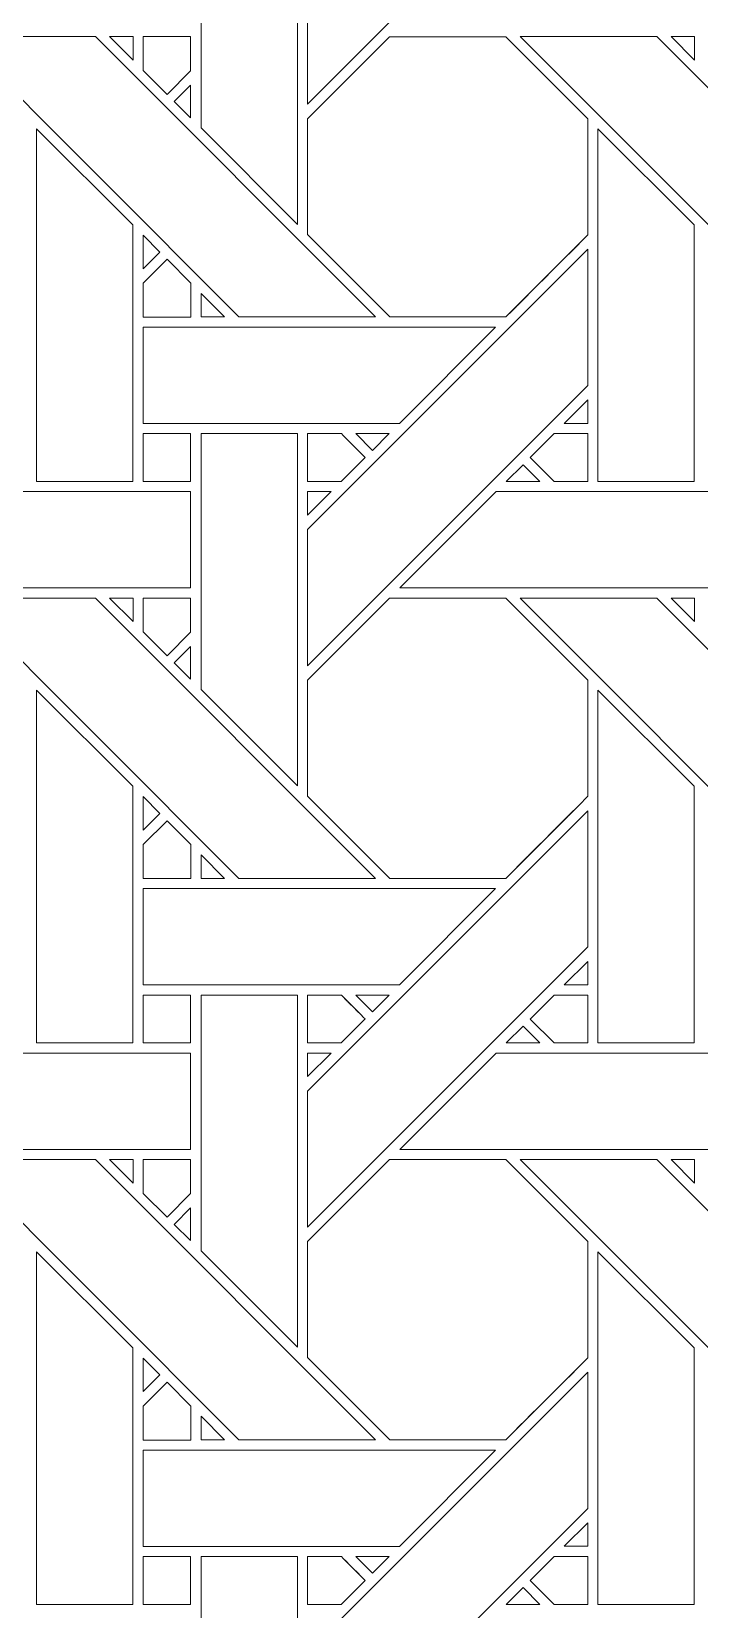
# Model space of a CAD drawing. Header units: inches. Extents: x 4.9 to 19.9, y 1.6 to 16.6.
# Drawn here: x 10.256 to 11.385, y 4.302 to 6.968 of the extents above; entities that cross this region are included whole.
import ezdxf

# ---------------------------------------------------------------- set-up
doc = ezdxf.new("R2010")
doc.units = ezdxf.units.IN
doc.header["$MEASUREMENT"] = 0
doc.layers.add('Design', color=7, linetype='Continuous', lineweight=0)

msp = doc.modelspace()

# ---------------------------------------------------------------- linework, layer by layer
at = {"layer": 'Design'}
for points, knots in [([(12.3829, 16.5948), (8.2407, 16.5948), (4.8829, 13.2369), (4.8829, 9.0948), (4.8829, 4.9526), (8.2407, 1.5948), (12.3829, 1.5948), (16.525, 1.5948), (19.8829, 4.9526), (19.8829, 9.0948), (19.8829, 13.2369), (16.525, 16.5948), (12.3829, 16.5948)], [0, 0, 0, 0, 1, 1, 1, 2, 2, 2, 3, 3, 3, 4, 4, 4, 4]), ([(12.3829, 15.6543), (8.7601, 15.6543), (5.8233, 12.7175), (5.8233, 9.0948), (5.8233, 5.472), (8.7601, 2.5353), (12.3829, 2.5353), (16.0056, 2.5353), (18.9424, 5.472), (18.9424, 9.0948), (18.9424, 12.7175), (16.0056, 15.6543), (12.3829, 15.6543)], [0, 0, 0, 0, 1, 1, 1, 2, 2, 2, 3, 3, 3, 4, 4, 4, 4]), ([(10.7229, 7.0756), (10.7229, 7.0756), (11.1966, 7.5492), (11.1966, 7.5492), (11.1966, 7.5492), (11.1966, 7.3192), (11.1966, 7.3192), (11.1966, 7.3192), (10.7229, 6.8455), (10.7229, 6.8455), (10.7229, 6.8455), (10.7229, 7.0756), (10.7229, 7.0756)], [0, 0, 0, 0, 1, 1, 1, 2, 2, 2, 3, 3, 3, 4, 4, 4, 4]), ([(10.7058, 7.2377), (10.7058, 7.2377), (10.7058, 6.6426), (10.7058, 6.6426), (10.7058, 6.6426), (10.5429, 6.8055), (10.5429, 6.8055), (10.5429, 6.8055), (10.5429, 7.2377), (10.5429, 7.2377), (10.5429, 7.2377), (10.7058, 7.2377), (10.7058, 7.2377)], [0, 0, 0, 0, 1, 1, 1, 2, 2, 2, 3, 3, 3, 4, 4, 4, 4]), ([(10.1334, 6.9599), (10.1334, 6.9599), (10.3643, 6.9599), (10.3643, 6.9599), (10.3643, 6.9599), (10.838, 6.4862), (10.838, 6.4862), (10.838, 6.4862), (10.6069, 6.4862), (10.6069, 6.4862), (10.6069, 6.4862), (10.1334, 6.9599), (10.1334, 6.9599)], [0, 0, 0, 0, 1, 1, 1, 2, 2, 2, 3, 3, 3, 4, 4, 4, 4]), ([(10.4279, 6.9599), (10.4279, 6.9599), (10.4279, 6.9201), (10.4279, 6.9201), (10.4279, 6.9201), (10.3884, 6.9599), (10.3884, 6.9599), (10.3884, 6.9599), (10.4279, 6.9599), (10.4279, 6.9599)], [0, 0, 0, 0, 1, 1, 1, 2, 2, 2, 3, 3, 3, 3]), ([(10.5253, 6.9599), (10.5253, 6.9599), (10.5253, 6.9023), (10.5253, 6.9023), (10.5253, 6.9023), (10.4854, 6.8623), (10.4854, 6.8623), (10.4854, 6.8623), (10.445, 6.9027), (10.445, 6.9027), (10.445, 6.9027), (10.445, 6.9599), (10.445, 6.9599), (10.445, 6.9599), (10.5253, 6.9599), (10.5253, 6.9599)], [0, 0, 0, 0, 1, 1, 1, 2, 2, 2, 3, 3, 3, 4, 4, 4, 5, 5, 5, 5]), ([(10.4854, 6.8623), (10.4854, 6.8623), (10.445, 6.9027), (10.445, 6.9027), (10.445, 6.9027), (10.445, 6.9599), (10.445, 6.9599), (10.445, 6.9599), (10.5253, 6.9599), (10.5253, 6.9599), (10.5253, 6.9599), (10.5253, 6.9023), (10.5253, 6.9023), (10.5253, 6.9023), (10.4854, 6.8623), (10.4854, 6.8623)], [0, 0, 0, 0, 1, 1, 1, 2, 2, 2, 3, 3, 3, 4, 4, 4, 5, 5, 5, 5]), ([(10.8616, 6.9598), (10.8616, 6.9598), (11.0578, 6.9598), (11.0578, 6.9598), (11.0578, 6.9598), (11.1966, 6.8211), (11.1966, 6.8211), (11.1966, 6.8211), (11.1966, 6.6249), (11.1966, 6.6249), (11.1788, 6.607), (11.0669, 6.4952), (11.0579, 6.4862), (11.0579, 6.4862), (10.8622, 6.4862), (10.8622, 6.4862), (10.8622, 6.4862), (10.7229, 6.6255), (10.7229, 6.6255), (10.7229, 6.6255), (10.7229, 6.8211), (10.7229, 6.8211), (10.7229, 6.8211), (10.8616, 6.9598), (10.8616, 6.9598)], [0, 0, 0, 0, 1, 1, 1, 2, 2, 2, 3, 3, 3, 4, 4, 4, 5, 5, 5, 6, 6, 6, 7, 7, 7, 8, 8, 8, 8]), ([(10.7229, 6.6255), (10.7229, 6.6255), (10.7229, 6.8211), (10.7229, 6.8211), (10.7229, 6.8211), (10.8616, 6.9598), (10.8616, 6.9598), (10.8616, 6.9598), (11.0578, 6.9598), (11.0578, 6.9598), (11.0578, 6.9598), (11.1966, 6.8211), (11.1966, 6.8211), (11.1966, 6.8211), (11.1966, 6.6249), (11.1966, 6.6249), (11.1784, 6.6066), (11.0666, 6.4949), (11.0579, 6.4862), (11.0579, 6.4862), (10.8622, 6.4862), (10.8622, 6.4862), (10.8622, 6.4862), (10.7229, 6.6255), (10.7229, 6.6255)], [0, 0, 0, 0, 1, 1, 1, 2, 2, 2, 3, 3, 3, 4, 4, 4, 5, 5, 5, 6, 6, 6, 7, 7, 7, 8, 8, 8, 8]), ([(11.0821, 6.9599), (11.0821, 6.9599), (11.313, 6.9599), (11.313, 6.9599), (11.313, 6.9599), (11.7867, 6.4862), (11.7867, 6.4862), (11.7867, 6.4862), (11.5557, 6.4862), (11.5557, 6.4862), (11.5557, 6.4862), (11.0821, 6.9599), (11.0821, 6.9599)], [0, 0, 0, 0, 1, 1, 1, 2, 2, 2, 3, 3, 3, 4, 4, 4, 4]), ([(11.3766, 6.9599), (11.3766, 6.9599), (11.3766, 6.9201), (11.3766, 6.9201), (11.3766, 6.9201), (11.3372, 6.9599), (11.3372, 6.9599), (11.3372, 6.9599), (11.3766, 6.9599), (11.3766, 6.9599)], [0, 0, 0, 0, 1, 1, 1, 2, 2, 2, 3, 3, 3, 3]), ([(10.5253, 6.878), (10.5253, 6.878), (10.5253, 6.8229), (10.5253, 6.8229), (10.5253, 6.8229), (10.4976, 6.8503), (10.4976, 6.8503), (10.4976, 6.8503), (10.5253, 6.878), (10.5253, 6.878)], [0, 0, 0, 0, 1, 1, 1, 2, 2, 2, 3, 3, 3, 3]), ([(10.4278, 6.6419), (10.4278, 6.6419), (10.4278, 6.2082), (10.4278, 6.2082), (10.4278, 6.2082), (10.265, 6.2082), (10.265, 6.2082), (10.265, 6.2082), (10.265, 6.8041), (10.265, 6.8041), (10.265, 6.8041), (10.4278, 6.6419), (10.4278, 6.6419)], [0, 0, 0, 0, 1, 1, 1, 2, 2, 2, 3, 3, 3, 4, 4, 4, 4]), ([(11.3765, 6.6419), (11.3765, 6.6419), (11.3765, 6.2082), (11.3765, 6.2082), (11.3765, 6.2082), (11.2137, 6.2082), (11.2137, 6.2082), (11.2137, 6.2082), (11.2137, 6.8041), (11.2137, 6.8041), (11.2137, 6.8041), (11.3765, 6.6419), (11.3765, 6.6419)], [0, 0, 0, 0, 1, 1, 1, 2, 2, 2, 3, 3, 3, 4, 4, 4, 4]), ([(10.4451, 6.5677), (10.4451, 6.5677), (10.4451, 6.6244), (10.4451, 6.6244), (10.4451, 6.6244), (10.4733, 6.5958), (10.4733, 6.5958), (10.4733, 6.5958), (10.4451, 6.5677), (10.4451, 6.5677)], [0, 0, 0, 0, 1, 1, 1, 2, 2, 2, 3, 3, 3, 3]), ([(10.7229, 6.1269), (10.7229, 6.1269), (11.1966, 6.6005), (11.1966, 6.6005), (11.1966, 6.6005), (11.1966, 6.3705), (11.1966, 6.3705), (11.1966, 6.3705), (10.7229, 5.8968), (10.7229, 5.8968), (10.7229, 5.8968), (10.7229, 6.1269), (10.7229, 6.1269)], [0, 0, 0, 0, 1, 1, 1, 2, 2, 2, 3, 3, 3, 4, 4, 4, 4]), ([(10.4451, 6.486), (10.4451, 6.486), (10.4451, 6.5433), (10.4451, 6.5433), (10.4451, 6.5433), (10.4854, 6.5836), (10.4854, 6.5836), (10.4854, 6.5836), (10.5257, 6.5433), (10.5257, 6.5433), (10.5257, 6.5433), (10.5257, 6.486), (10.5257, 6.486), (10.5257, 6.486), (10.4451, 6.486), (10.4451, 6.486)], [0, 0, 0, 0, 1, 1, 1, 2, 2, 2, 3, 3, 3, 4, 4, 4, 5, 5, 5, 5]), ([(10.4451, 6.486), (10.4451, 6.486), (10.4451, 6.5433), (10.4451, 6.5433), (10.4451, 6.5433), (10.4854, 6.5836), (10.4854, 6.5836), (10.4854, 6.5836), (10.5257, 6.5433), (10.5257, 6.5433), (10.5257, 6.5433), (10.5257, 6.486), (10.5257, 6.486), (10.5257, 6.486), (10.4451, 6.486), (10.4451, 6.486)], [0, 0, 0, 0, 1, 1, 1, 2, 2, 2, 3, 3, 3, 4, 4, 4, 5, 5, 5, 5]), ([(10.5827, 6.4862), (10.5827, 6.4862), (10.543, 6.4862), (10.543, 6.4862), (10.543, 6.4862), (10.543, 6.526), (10.543, 6.526), (10.543, 6.526), (10.5827, 6.4862), (10.5827, 6.4862)], [0, 0, 0, 0, 1, 1, 1, 2, 2, 2, 3, 3, 3, 3]), ([(10.4451, 6.3063), (10.4451, 6.3063), (10.4451, 6.469), (10.4451, 6.469), (10.4451, 6.469), (11.0408, 6.469), (11.0408, 6.469), (11.0408, 6.469), (10.8781, 6.3063), (10.8781, 6.3063), (10.8781, 6.3063), (10.4451, 6.3063), (10.4451, 6.3063)], [0, 0, 0, 0, 1, 1, 1, 2, 2, 2, 3, 3, 3, 4, 4, 4, 4]), ([(11.1568, 6.3063), (11.1568, 6.3063), (11.1966, 6.3461), (11.1966, 6.3461), (11.1966, 6.3461), (11.1966, 6.3063), (11.1966, 6.3063), (11.1966, 6.3063), (11.1568, 6.3063), (11.1568, 6.3063)], [0, 0, 0, 0, 1, 1, 1, 2, 2, 2, 3, 3, 3, 3]), ([(10.4451, 6.2082), (10.4451, 6.2082), (10.4451, 6.289), (10.4451, 6.289), (10.4451, 6.289), (10.5253, 6.289), (10.5253, 6.289), (10.5253, 6.289), (10.5253, 6.2082), (10.5253, 6.2082), (10.5253, 6.2082), (10.4451, 6.2082), (10.4451, 6.2082)], [0, 0, 0, 0, 1, 1, 1, 2, 2, 2, 3, 3, 3, 4, 4, 4, 4]), ([(10.4451, 6.289), (10.4451, 6.289), (10.5253, 6.289), (10.5253, 6.289), (10.5253, 6.289), (10.5253, 6.2082), (10.5253, 6.2082), (10.5253, 6.2082), (10.4451, 6.2082), (10.4451, 6.2082), (10.4451, 6.2082), (10.4451, 6.289), (10.4451, 6.289)], [0, 0, 0, 0, 1, 1, 1, 2, 2, 2, 3, 3, 3, 4, 4, 4, 4]), ([(10.7058, 6.289), (10.7058, 6.289), (10.7058, 5.6939), (10.7058, 5.6939), (10.7058, 5.6939), (10.5429, 5.8568), (10.5429, 5.8568), (10.5429, 5.8568), (10.5429, 6.289), (10.5429, 6.289), (10.5429, 6.289), (10.7058, 6.289), (10.7058, 6.289)], [0, 0, 0, 0, 1, 1, 1, 2, 2, 2, 3, 3, 3, 4, 4, 4, 4]), ([(10.78, 6.289), (10.7851, 6.2839), (10.8159, 6.2531), (10.8203, 6.2486), (10.8203, 6.2486), (10.7799, 6.2082), (10.7799, 6.2082), (10.7799, 6.2082), (10.7229, 6.2082), (10.7229, 6.2082), (10.7229, 6.2082), (10.7229, 6.289), (10.7229, 6.289), (10.7229, 6.289), (10.78, 6.289), (10.78, 6.289)], [0, 0, 0, 0, 1, 1, 1, 2, 2, 2, 3, 3, 3, 4, 4, 4, 5, 5, 5, 5]), ([(10.7229, 6.289), (10.7229, 6.289), (10.78, 6.289), (10.78, 6.289), (10.7855, 6.2835), (10.8203, 6.2486), (10.8203, 6.2486), (10.8203, 6.2486), (10.7799, 6.2082), (10.7799, 6.2082), (10.7799, 6.2082), (10.7229, 6.2082), (10.7229, 6.2082), (10.7229, 6.2082), (10.7229, 6.289), (10.7229, 6.289)], [0, 0, 0, 0, 1, 1, 1, 2, 2, 2, 3, 3, 3, 4, 4, 4, 5, 5, 5, 5]), ([(10.8608, 6.289), (10.8608, 6.289), (10.8325, 6.2608), (10.8325, 6.2608), (10.8325, 6.2608), (10.8044, 6.289), (10.8044, 6.289), (10.8044, 6.289), (10.8608, 6.289), (10.8608, 6.289)], [0, 0, 0, 0, 1, 1, 1, 2, 2, 2, 3, 3, 3, 3]), ([(11.1395, 6.2082), (11.1395, 6.2082), (11.0991, 6.2486), (11.0991, 6.2486), (11.0991, 6.2486), (11.1396, 6.289), (11.1396, 6.289), (11.1396, 6.289), (11.1966, 6.289), (11.1966, 6.289), (11.1966, 6.289), (11.1966, 6.2082), (11.1966, 6.2082), (11.1966, 6.2082), (11.1395, 6.2082), (11.1395, 6.2082)], [0, 0, 0, 0, 1, 1, 1, 2, 2, 2, 3, 3, 3, 4, 4, 4, 5, 5, 5, 5]), ([(11.0991, 6.2486), (11.0991, 6.2486), (11.1396, 6.289), (11.1396, 6.289), (11.1396, 6.289), (11.1966, 6.289), (11.1966, 6.289), (11.1966, 6.289), (11.1966, 6.2082), (11.1966, 6.2082), (11.1966, 6.2082), (11.1395, 6.2082), (11.1395, 6.2082), (11.1395, 6.2082), (11.0991, 6.2486), (11.0991, 6.2486)], [0, 0, 0, 0, 1, 1, 1, 2, 2, 2, 3, 3, 3, 4, 4, 4, 5, 5, 5, 5]), ([(11.1153, 6.2082), (11.1153, 6.2082), (11.0588, 6.2082), (11.0588, 6.2082), (11.0588, 6.2082), (11.087, 6.2365), (11.087, 6.2365), (11.087, 6.2365), (11.1153, 6.2082), (11.1153, 6.2082)], [0, 0, 0, 0, 1, 1, 1, 2, 2, 2, 3, 3, 3, 3]), ([(9.9301, 6.0283), (9.9301, 6.0283), (10.0929, 6.1911), (10.0929, 6.1911), (10.0929, 6.1911), (10.5253, 6.1911), (10.5253, 6.1911), (10.5253, 6.1911), (10.5253, 6.0283), (10.5253, 6.0283), (10.5253, 6.0283), (9.9301, 6.0283), (9.9301, 6.0283)], [0, 0, 0, 0, 1, 1, 1, 2, 2, 2, 3, 3, 3, 4, 4, 4, 4]), ([(10.7628, 6.1911), (10.7628, 6.1911), (10.7229, 6.1513), (10.7229, 6.1513), (10.7229, 6.1513), (10.7229, 6.1911), (10.7229, 6.1911), (10.7229, 6.1911), (10.7628, 6.1911), (10.7628, 6.1911)], [0, 0, 0, 0, 1, 1, 1, 2, 2, 2, 3, 3, 3, 3]), ([(10.8788, 6.0283), (10.8788, 6.0283), (11.0416, 6.1911), (11.0416, 6.1911), (11.0416, 6.1911), (11.4741, 6.1911), (11.4741, 6.1911), (11.4741, 6.1911), (11.4741, 6.0283), (11.4741, 6.0283), (11.4741, 6.0283), (10.8788, 6.0283), (10.8788, 6.0283)], [0, 0, 0, 0, 1, 1, 1, 2, 2, 2, 3, 3, 3, 4, 4, 4, 4]), ([(10.1334, 6.0112), (10.1334, 6.0112), (10.3643, 6.0112), (10.3643, 6.0112), (10.3643, 6.0112), (10.838, 5.5375), (10.838, 5.5375), (10.838, 5.5375), (10.6069, 5.5375), (10.6069, 5.5375), (10.6069, 5.5375), (10.1334, 6.0112), (10.1334, 6.0112)], [0, 0, 0, 0, 1, 1, 1, 2, 2, 2, 3, 3, 3, 4, 4, 4, 4]), ([(10.4279, 6.0111), (10.4279, 6.0111), (10.4279, 5.9713), (10.4279, 5.9713), (10.4279, 5.9713), (10.3884, 6.0111), (10.3884, 6.0111), (10.3884, 6.0111), (10.4279, 6.0111), (10.4279, 6.0111)], [0, 0, 0, 0, 1, 1, 1, 2, 2, 2, 3, 3, 3, 3]), ([(10.5253, 6.0111), (10.5253, 6.0111), (10.5253, 5.9535), (10.5253, 5.9535), (10.5253, 5.9535), (10.4854, 5.9136), (10.4854, 5.9136), (10.4854, 5.9136), (10.445, 5.9539), (10.445, 5.9539), (10.445, 5.9539), (10.445, 6.0111), (10.445, 6.0111), (10.445, 6.0111), (10.5253, 6.0111), (10.5253, 6.0111)], [0, 0, 0, 0, 1, 1, 1, 2, 2, 2, 3, 3, 3, 4, 4, 4, 5, 5, 5, 5]), ([(10.4854, 5.9136), (10.4854, 5.9136), (10.445, 5.9539), (10.445, 5.9539), (10.445, 5.9539), (10.445, 6.0111), (10.445, 6.0111), (10.445, 6.0111), (10.5253, 6.0111), (10.5253, 6.0111), (10.5253, 6.0111), (10.5253, 5.9535), (10.5253, 5.9535), (10.5253, 5.9535), (10.4854, 5.9136), (10.4854, 5.9136)], [0, 0, 0, 0, 1, 1, 1, 2, 2, 2, 3, 3, 3, 4, 4, 4, 5, 5, 5, 5]), ([(10.8616, 6.0111), (10.8616, 6.0111), (11.0578, 6.0111), (11.0578, 6.0111), (11.0578, 6.0111), (11.1966, 5.8724), (11.1966, 5.8724), (11.1966, 5.8724), (11.1966, 5.6762), (11.1966, 5.6762), (11.1788, 5.6582), (11.0669, 5.5465), (11.0579, 5.5375), (11.0579, 5.5375), (10.8622, 5.5375), (10.8622, 5.5375), (10.8622, 5.5375), (10.7229, 5.6767), (10.7229, 5.6767), (10.7229, 5.6767), (10.7229, 5.8724), (10.7229, 5.8724), (10.7229, 5.8724), (10.8616, 6.0111), (10.8616, 6.0111)], [0, 0, 0, 0, 1, 1, 1, 2, 2, 2, 3, 3, 3, 4, 4, 4, 5, 5, 5, 6, 6, 6, 7, 7, 7, 8, 8, 8, 8]), ([(10.7229, 5.6767), (10.7229, 5.6767), (10.7229, 5.8724), (10.7229, 5.8724), (10.7229, 5.8724), (10.8616, 6.0111), (10.8616, 6.0111), (10.8616, 6.0111), (11.0578, 6.0111), (11.0578, 6.0111), (11.0578, 6.0111), (11.1966, 5.8724), (11.1966, 5.8724), (11.1966, 5.8724), (11.1966, 5.6762), (11.1966, 5.6762), (11.1784, 5.6579), (11.0666, 5.5462), (11.0579, 5.5375), (11.0579, 5.5375), (10.8622, 5.5375), (10.8622, 5.5375), (10.8622, 5.5375), (10.7229, 5.6767), (10.7229, 5.6767)], [0, 0, 0, 0, 1, 1, 1, 2, 2, 2, 3, 3, 3, 4, 4, 4, 5, 5, 5, 6, 6, 6, 7, 7, 7, 8, 8, 8, 8]), ([(11.0821, 6.0112), (11.0821, 6.0112), (11.313, 6.0112), (11.313, 6.0112), (11.313, 6.0112), (11.7867, 5.5375), (11.7867, 5.5375), (11.7867, 5.5375), (11.5556, 5.5375), (11.5556, 5.5375), (11.5556, 5.5375), (11.0821, 6.0112), (11.0821, 6.0112)], [0, 0, 0, 0, 1, 1, 1, 2, 2, 2, 3, 3, 3, 4, 4, 4, 4]), ([(11.3766, 6.0111), (11.3766, 6.0111), (11.3766, 5.9713), (11.3766, 5.9713), (11.3766, 5.9713), (11.3372, 6.0111), (11.3372, 6.0111), (11.3372, 6.0111), (11.3766, 6.0111), (11.3766, 6.0111)], [0, 0, 0, 0, 1, 1, 1, 2, 2, 2, 3, 3, 3, 3]), ([(10.5253, 5.9293), (10.5253, 5.9293), (10.5253, 5.8741), (10.5253, 5.8741), (10.5253, 5.8741), (10.4976, 5.9015), (10.4976, 5.9015), (10.4976, 5.9015), (10.5253, 5.9293), (10.5253, 5.9293)], [0, 0, 0, 0, 1, 1, 1, 2, 2, 2, 3, 3, 3, 3]), ([(10.4278, 5.6932), (10.4278, 5.6932), (10.4278, 5.2595), (10.4278, 5.2595), (10.4278, 5.2595), (10.265, 5.2595), (10.265, 5.2595), (10.265, 5.2595), (10.265, 5.8553), (10.265, 5.8553), (10.265, 5.8553), (10.4278, 5.6932), (10.4278, 5.6932)], [0, 0, 0, 0, 1, 1, 1, 2, 2, 2, 3, 3, 3, 4, 4, 4, 4]), ([(11.3765, 5.6932), (11.3765, 5.6932), (11.3765, 5.2595), (11.3765, 5.2595), (11.3765, 5.2595), (11.2137, 5.2595), (11.2137, 5.2595), (11.2137, 5.2595), (11.2137, 5.8553), (11.2137, 5.8553), (11.2137, 5.8553), (11.3765, 5.6932), (11.3765, 5.6932)], [0, 0, 0, 0, 1, 1, 1, 2, 2, 2, 3, 3, 3, 4, 4, 4, 4]), ([(10.4451, 5.6189), (10.4451, 5.6189), (10.4451, 5.6757), (10.4451, 5.6757), (10.4451, 5.6757), (10.4733, 5.6471), (10.4733, 5.6471), (10.4733, 5.6471), (10.4451, 5.6189), (10.4451, 5.6189)], [0, 0, 0, 0, 1, 1, 1, 2, 2, 2, 3, 3, 3, 3]), ([(10.4451, 5.5372), (10.4451, 5.5372), (10.4451, 5.5945), (10.4451, 5.5945), (10.4451, 5.5945), (10.4854, 5.6349), (10.4854, 5.6349), (10.4854, 5.6349), (10.5257, 5.5945), (10.5257, 5.5945), (10.5257, 5.5945), (10.5257, 5.5372), (10.5257, 5.5372), (10.5257, 5.5372), (10.4451, 5.5372), (10.4451, 5.5372)], [0, 0, 0, 0, 1, 1, 1, 2, 2, 2, 3, 3, 3, 4, 4, 4, 5, 5, 5, 5]), ([(10.4451, 5.5372), (10.4451, 5.5372), (10.4451, 5.5945), (10.4451, 5.5945), (10.4451, 5.5945), (10.4854, 5.6349), (10.4854, 5.6349), (10.4854, 5.6349), (10.5257, 5.5945), (10.5257, 5.5945), (10.5257, 5.5945), (10.5257, 5.5372), (10.5257, 5.5372), (10.5257, 5.5372), (10.4451, 5.5372), (10.4451, 5.5372)], [0, 0, 0, 0, 1, 1, 1, 2, 2, 2, 3, 3, 3, 4, 4, 4, 5, 5, 5, 5]), ([(10.7229, 5.1782), (10.7229, 5.1782), (11.1966, 5.6518), (11.1966, 5.6518), (11.1966, 5.6518), (11.1966, 5.4217), (11.1966, 5.4217), (11.1966, 5.4217), (10.7229, 4.9481), (10.7229, 4.9481), (10.7229, 4.9481), (10.7229, 5.1782), (10.7229, 5.1782)], [0, 0, 0, 0, 1, 1, 1, 2, 2, 2, 3, 3, 3, 4, 4, 4, 4]), ([(10.5827, 5.5375), (10.5827, 5.5375), (10.543, 5.5375), (10.543, 5.5375), (10.543, 5.5375), (10.543, 5.5773), (10.543, 5.5773), (10.543, 5.5773), (10.5827, 5.5375), (10.5827, 5.5375)], [0, 0, 0, 0, 1, 1, 1, 2, 2, 2, 3, 3, 3, 3]), ([(10.4451, 5.3576), (10.4451, 5.3576), (10.4451, 5.5202), (10.4451, 5.5202), (10.4451, 5.5202), (11.0408, 5.5202), (11.0408, 5.5202), (11.0408, 5.5202), (10.8781, 5.3576), (10.8781, 5.3576), (10.8781, 5.3576), (10.4451, 5.3576), (10.4451, 5.3576)], [0, 0, 0, 0, 1, 1, 1, 2, 2, 2, 3, 3, 3, 4, 4, 4, 4]), ([(11.1568, 5.3576), (11.1568, 5.3576), (11.1966, 5.3973), (11.1966, 5.3973), (11.1966, 5.3973), (11.1966, 5.3576), (11.1966, 5.3576), (11.1966, 5.3576), (11.1568, 5.3576), (11.1568, 5.3576)], [0, 0, 0, 0, 1, 1, 1, 2, 2, 2, 3, 3, 3, 3]), ([(10.4451, 5.2595), (10.4451, 5.2595), (10.4451, 5.3403), (10.4451, 5.3403), (10.4451, 5.3403), (10.5253, 5.3403), (10.5253, 5.3403), (10.5253, 5.3403), (10.5253, 5.2595), (10.5253, 5.2595), (10.5253, 5.2595), (10.4451, 5.2595), (10.4451, 5.2595)], [0, 0, 0, 0, 1, 1, 1, 2, 2, 2, 3, 3, 3, 4, 4, 4, 4]), ([(10.4451, 5.3403), (10.4451, 5.3403), (10.5253, 5.3403), (10.5253, 5.3403), (10.5253, 5.3403), (10.5253, 5.2595), (10.5253, 5.2595), (10.5253, 5.2595), (10.4451, 5.2595), (10.4451, 5.2595), (10.4451, 5.2595), (10.4451, 5.3403), (10.4451, 5.3403)], [0, 0, 0, 0, 1, 1, 1, 2, 2, 2, 3, 3, 3, 4, 4, 4, 4]), ([(10.7058, 5.3403), (10.7058, 5.3403), (10.7058, 4.7452), (10.7058, 4.7452), (10.7058, 4.7452), (10.5429, 4.9081), (10.5429, 4.9081), (10.5429, 4.9081), (10.5429, 5.3403), (10.5429, 5.3403), (10.5429, 5.3403), (10.7058, 5.3403), (10.7058, 5.3403)], [0, 0, 0, 0, 1, 1, 1, 2, 2, 2, 3, 3, 3, 4, 4, 4, 4]), ([(10.78, 5.3403), (10.7851, 5.3351), (10.8159, 5.3043), (10.8203, 5.2999), (10.8203, 5.2999), (10.7799, 5.2595), (10.7799, 5.2595), (10.7799, 5.2595), (10.7229, 5.2595), (10.7229, 5.2595), (10.7229, 5.2595), (10.7229, 5.3403), (10.7229, 5.3403), (10.7229, 5.3403), (10.78, 5.3403), (10.78, 5.3403)], [0, 0, 0, 0, 1, 1, 1, 2, 2, 2, 3, 3, 3, 4, 4, 4, 5, 5, 5, 5]), ([(10.7229, 5.3403), (10.7229, 5.3403), (10.78, 5.3403), (10.78, 5.3403), (10.7852, 5.3351), (10.816, 5.3042), (10.8203, 5.2999), (10.8203, 5.2999), (10.7799, 5.2595), (10.7799, 5.2595), (10.7799, 5.2595), (10.7229, 5.2595), (10.7229, 5.2595), (10.7229, 5.2595), (10.7229, 5.3403), (10.7229, 5.3403)], [0, 0, 0, 0, 1, 1, 1, 2, 2, 2, 3, 3, 3, 4, 4, 4, 5, 5, 5, 5]), ([(10.8608, 5.3403), (10.8608, 5.3403), (10.8325, 5.3121), (10.8325, 5.3121), (10.8325, 5.3121), (10.8044, 5.3403), (10.8044, 5.3403), (10.8044, 5.3403), (10.8608, 5.3403), (10.8608, 5.3403)], [0, 0, 0, 0, 1, 1, 1, 2, 2, 2, 3, 3, 3, 3]), ([(11.1395, 5.2595), (11.1395, 5.2595), (11.0991, 5.2998), (11.0991, 5.2998), (11.0991, 5.2998), (11.1396, 5.3403), (11.1396, 5.3403), (11.1396, 5.3403), (11.1966, 5.3403), (11.1966, 5.3403), (11.1966, 5.3403), (11.1966, 5.2595), (11.1966, 5.2595), (11.1966, 5.2595), (11.1395, 5.2595), (11.1395, 5.2595)], [0, 0, 0, 0, 1, 1, 1, 2, 2, 2, 3, 3, 3, 4, 4, 4, 5, 5, 5, 5]), ([(11.0991, 5.2998), (11.0991, 5.2998), (11.1396, 5.3403), (11.1396, 5.3403), (11.1396, 5.3403), (11.1966, 5.3403), (11.1966, 5.3403), (11.1966, 5.3403), (11.1966, 5.2595), (11.1966, 5.2595), (11.1966, 5.2595), (11.1395, 5.2595), (11.1395, 5.2595), (11.1395, 5.2595), (11.0991, 5.2998), (11.0991, 5.2998)], [0, 0, 0, 0, 1, 1, 1, 2, 2, 2, 3, 3, 3, 4, 4, 4, 5, 5, 5, 5]), ([(11.1153, 5.2595), (11.1153, 5.2595), (11.0588, 5.2595), (11.0588, 5.2595), (11.0588, 5.2595), (11.087, 5.2878), (11.087, 5.2878), (11.087, 5.2878), (11.1153, 5.2595), (11.1153, 5.2595)], [0, 0, 0, 0, 1, 1, 1, 2, 2, 2, 3, 3, 3, 3]), ([(9.9301, 5.0795), (9.9301, 5.0795), (10.0929, 5.2424), (10.0929, 5.2424), (10.0929, 5.2424), (10.5253, 5.2424), (10.5253, 5.2424), (10.5253, 5.2424), (10.5253, 5.0795), (10.5253, 5.0795), (10.5253, 5.0795), (9.9301, 5.0795), (9.9301, 5.0795)], [0, 0, 0, 0, 1, 1, 1, 2, 2, 2, 3, 3, 3, 4, 4, 4, 4]), ([(10.7628, 5.2424), (10.7628, 5.2424), (10.7229, 5.2025), (10.7229, 5.2025), (10.7229, 5.2025), (10.7229, 5.2424), (10.7229, 5.2424), (10.7229, 5.2424), (10.7628, 5.2424), (10.7628, 5.2424)], [0, 0, 0, 0, 1, 1, 1, 2, 2, 2, 3, 3, 3, 3]), ([(11.0416, 5.2424), (11.0416, 5.2424), (11.4741, 5.2424), (11.4741, 5.2424), (11.4741, 5.2424), (11.4741, 5.0795), (11.4741, 5.0795), (11.4741, 5.0795), (10.8788, 5.0795), (10.8788, 5.0795), (10.8788, 5.0795), (11.0416, 5.2424), (11.0416, 5.2424)], [0, 0, 0, 0, 1, 1, 1, 2, 2, 2, 3, 3, 3, 4, 4, 4, 4]), ([(10.1334, 5.0624), (10.1334, 5.0624), (10.3643, 5.0624), (10.3643, 5.0624), (10.3643, 5.0624), (10.838, 4.5888), (10.838, 4.5888), (10.838, 4.5888), (10.6069, 4.5888), (10.6069, 4.5888), (10.6069, 4.5888), (10.1334, 5.0624), (10.1334, 5.0624)], [0, 0, 0, 0, 1, 1, 1, 2, 2, 2, 3, 3, 3, 4, 4, 4, 4]), ([(10.4279, 5.0624), (10.4279, 5.0624), (10.4279, 5.0226), (10.4279, 5.0226), (10.4279, 5.0226), (10.3884, 5.0624), (10.3884, 5.0624), (10.3884, 5.0624), (10.4279, 5.0624), (10.4279, 5.0624)], [0, 0, 0, 0, 1, 1, 1, 2, 2, 2, 3, 3, 3, 3]), ([(10.5253, 5.0624), (10.5253, 5.0624), (10.5253, 5.0048), (10.5253, 5.0048), (10.5253, 5.0048), (10.4854, 4.9648), (10.4854, 4.9648), (10.4854, 4.9648), (10.445, 5.0052), (10.445, 5.0052), (10.445, 5.0052), (10.445, 5.0624), (10.445, 5.0624), (10.445, 5.0624), (10.5253, 5.0624), (10.5253, 5.0624)], [0, 0, 0, 0, 1, 1, 1, 2, 2, 2, 3, 3, 3, 4, 4, 4, 5, 5, 5, 5]), ([(10.4854, 4.9648), (10.4854, 4.9648), (10.445, 5.0052), (10.445, 5.0052), (10.445, 5.0052), (10.445, 5.0624), (10.445, 5.0624), (10.445, 5.0624), (10.5253, 5.0624), (10.5253, 5.0624), (10.5253, 5.0624), (10.5253, 5.0048), (10.5253, 5.0048), (10.5253, 5.0048), (10.4854, 4.9648), (10.4854, 4.9648)], [0, 0, 0, 0, 1, 1, 1, 2, 2, 2, 3, 3, 3, 4, 4, 4, 5, 5, 5, 5]), ([(10.8616, 5.0624), (10.8616, 5.0624), (11.0578, 5.0624), (11.0578, 5.0624), (11.0578, 5.0624), (11.1966, 4.9237), (11.1966, 4.9237), (11.1966, 4.9237), (11.1966, 4.7274), (11.1966, 4.7274), (11.1788, 4.7095), (11.0669, 4.5978), (11.0579, 4.5888), (11.0579, 4.5888), (10.8622, 4.5888), (10.8622, 4.5888), (10.8622, 4.5888), (10.7229, 4.728), (10.7229, 4.728), (10.7229, 4.728), (10.7229, 4.9237), (10.7229, 4.9237), (10.7229, 4.9237), (10.8616, 5.0624), (10.8616, 5.0624)], [0, 0, 0, 0, 1, 1, 1, 2, 2, 2, 3, 3, 3, 4, 4, 4, 5, 5, 5, 6, 6, 6, 7, 7, 7, 8, 8, 8, 8]), ([(10.7229, 4.728), (10.7229, 4.728), (10.7229, 4.9237), (10.7229, 4.9237), (10.7229, 4.9237), (10.8616, 5.0624), (10.8616, 5.0624), (10.8616, 5.0624), (11.0578, 5.0624), (11.0578, 5.0624), (11.0578, 5.0624), (11.1966, 4.9237), (11.1966, 4.9237), (11.1966, 4.9237), (11.1966, 4.7274), (11.1966, 4.7274), (11.1786, 4.7094), (11.0668, 4.5977), (11.0579, 4.5888), (11.0579, 4.5888), (10.8622, 4.5888), (10.8622, 4.5888), (10.8622, 4.5888), (10.7229, 4.728), (10.7229, 4.728)], [0, 0, 0, 0, 1, 1, 1, 2, 2, 2, 3, 3, 3, 4, 4, 4, 5, 5, 5, 6, 6, 6, 7, 7, 7, 8, 8, 8, 8]), ([(11.0821, 5.0624), (11.0821, 5.0624), (11.313, 5.0624), (11.313, 5.0624), (11.313, 5.0624), (11.7867, 4.5888), (11.7867, 4.5888), (11.7867, 4.5888), (11.5557, 4.5888), (11.5557, 4.5888), (11.5557, 4.5888), (11.0821, 5.0624), (11.0821, 5.0624)], [0, 0, 0, 0, 1, 1, 1, 2, 2, 2, 3, 3, 3, 4, 4, 4, 4]), ([(11.3766, 5.0624), (11.3766, 5.0624), (11.3766, 5.0226), (11.3766, 5.0226), (11.3766, 5.0226), (11.3372, 5.0624), (11.3372, 5.0624), (11.3372, 5.0624), (11.3766, 5.0624), (11.3766, 5.0624)], [0, 0, 0, 0, 1, 1, 1, 2, 2, 2, 3, 3, 3, 3]), ([(10.5253, 4.9806), (10.5253, 4.9806), (10.5253, 4.9254), (10.5253, 4.9254), (10.5253, 4.9254), (10.4976, 4.9528), (10.4976, 4.9528), (10.4976, 4.9528), (10.5253, 4.9806), (10.5253, 4.9806)], [0, 0, 0, 0, 1, 1, 1, 2, 2, 2, 3, 3, 3, 3]), ([(10.4278, 4.7445), (10.4278, 4.7445), (10.4278, 4.3108), (10.4278, 4.3108), (10.4278, 4.3108), (10.265, 4.3108), (10.265, 4.3108), (10.265, 4.3108), (10.265, 4.9066), (10.265, 4.9066), (10.265, 4.9066), (10.4278, 4.7445), (10.4278, 4.7445)], [0, 0, 0, 0, 1, 1, 1, 2, 2, 2, 3, 3, 3, 4, 4, 4, 4]), ([(11.3765, 4.7445), (11.3765, 4.7445), (11.3765, 4.3108), (11.3765, 4.3108), (11.3765, 4.3108), (11.2137, 4.3108), (11.2137, 4.3108), (11.2137, 4.3108), (11.2137, 4.9066), (11.2137, 4.9066), (11.2137, 4.9066), (11.3765, 4.7445), (11.3765, 4.7445)], [0, 0, 0, 0, 1, 1, 1, 2, 2, 2, 3, 3, 3, 4, 4, 4, 4]), ([(10.4451, 4.6702), (10.4451, 4.6702), (10.4451, 4.727), (10.4451, 4.727), (10.4451, 4.727), (10.4733, 4.6984), (10.4733, 4.6984), (10.4733, 4.6984), (10.4451, 4.6702), (10.4451, 4.6702)], [0, 0, 0, 0, 1, 1, 1, 2, 2, 2, 3, 3, 3, 3]), ([(10.7229, 4.2294), (10.7229, 4.2294), (11.1966, 4.703), (11.1966, 4.703), (11.1966, 4.703), (11.1966, 4.473), (11.1966, 4.473), (11.1966, 4.473), (10.7229, 3.9994), (10.7229, 3.9994), (10.7229, 3.9994), (10.7229, 4.2294), (10.7229, 4.2294)], [0, 0, 0, 0, 1, 1, 1, 2, 2, 2, 3, 3, 3, 4, 4, 4, 4]), ([(10.4451, 4.5885), (10.4451, 4.5885), (10.4451, 4.6458), (10.4451, 4.6458), (10.4451, 4.6458), (10.4854, 4.6861), (10.4854, 4.6861), (10.4854, 4.6861), (10.5257, 4.6458), (10.5257, 4.6458), (10.5257, 4.6458), (10.5257, 4.5885), (10.5257, 4.5885), (10.5257, 4.5885), (10.4451, 4.5885), (10.4451, 4.5885)], [0, 0, 0, 0, 1, 1, 1, 2, 2, 2, 3, 3, 3, 4, 4, 4, 5, 5, 5, 5]), ([(10.4451, 4.5885), (10.4451, 4.5885), (10.4451, 4.6458), (10.4451, 4.6458), (10.4451, 4.6458), (10.4854, 4.6861), (10.4854, 4.6861), (10.4854, 4.6861), (10.5257, 4.6458), (10.5257, 4.6458), (10.5257, 4.6458), (10.5257, 4.5885), (10.5257, 4.5885), (10.5257, 4.5885), (10.4451, 4.5885), (10.4451, 4.5885)], [0, 0, 0, 0, 1, 1, 1, 2, 2, 2, 3, 3, 3, 4, 4, 4, 5, 5, 5, 5]), ([(10.5827, 4.5888), (10.5827, 4.5888), (10.543, 4.5888), (10.543, 4.5888), (10.543, 4.5888), (10.543, 4.6286), (10.543, 4.6286), (10.543, 4.6286), (10.5827, 4.5888), (10.5827, 4.5888)], [0, 0, 0, 0, 1, 1, 1, 2, 2, 2, 3, 3, 3, 3]), ([(10.4451, 4.4088), (10.4451, 4.4088), (10.4451, 4.5715), (10.4451, 4.5715), (10.4451, 4.5715), (11.0408, 4.5715), (11.0408, 4.5715), (11.0408, 4.5715), (10.8781, 4.4088), (10.8781, 4.4088), (10.8781, 4.4088), (10.4451, 4.4088), (10.4451, 4.4088)], [0, 0, 0, 0, 1, 1, 1, 2, 2, 2, 3, 3, 3, 4, 4, 4, 4]), ([(11.1568, 4.4089), (11.1568, 4.4089), (11.1966, 4.4486), (11.1966, 4.4486), (11.1966, 4.4486), (11.1966, 4.4089), (11.1966, 4.4089), (11.1966, 4.4089), (11.1568, 4.4089), (11.1568, 4.4089)], [0, 0, 0, 0, 1, 1, 1, 2, 2, 2, 3, 3, 3, 3]), ([(10.4451, 4.3107), (10.4451, 4.3107), (10.4451, 4.3915), (10.4451, 4.3915), (10.4451, 4.3915), (10.5253, 4.3915), (10.5253, 4.3915), (10.5253, 4.3915), (10.5253, 4.3107), (10.5253, 4.3107), (10.5253, 4.3107), (10.4451, 4.3107), (10.4451, 4.3107)], [0, 0, 0, 0, 1, 1, 1, 2, 2, 2, 3, 3, 3, 4, 4, 4, 4]), ([(10.4451, 4.3915), (10.4451, 4.3915), (10.5253, 4.3915), (10.5253, 4.3915), (10.5253, 4.3915), (10.5253, 4.3107), (10.5253, 4.3107), (10.5253, 4.3107), (10.4451, 4.3107), (10.4451, 4.3107), (10.4451, 4.3107), (10.4451, 4.3915), (10.4451, 4.3915)], [0, 0, 0, 0, 1, 1, 1, 2, 2, 2, 3, 3, 3, 4, 4, 4, 4]), ([(10.7058, 4.3916), (10.7058, 4.3916), (10.7058, 3.7964), (10.7058, 3.7964), (10.7058, 3.7964), (10.5429, 3.9594), (10.5429, 3.9594), (10.5429, 3.9594), (10.5429, 4.3916), (10.5429, 4.3916), (10.5429, 4.3916), (10.7058, 4.3916), (10.7058, 4.3916)], [0, 0, 0, 0, 1, 1, 1, 2, 2, 2, 3, 3, 3, 4, 4, 4, 4]), ([(10.78, 4.3915), (10.7851, 4.3864), (10.8159, 4.3556), (10.8203, 4.3512), (10.8203, 4.3512), (10.7799, 4.3107), (10.7799, 4.3107), (10.7799, 4.3107), (10.7229, 4.3107), (10.7229, 4.3107), (10.7229, 4.3107), (10.7229, 4.3915), (10.7229, 4.3915), (10.7229, 4.3915), (10.78, 4.3915), (10.78, 4.3915)], [0, 0, 0, 0, 1, 1, 1, 2, 2, 2, 3, 3, 3, 4, 4, 4, 5, 5, 5, 5]), ([(10.8203, 4.3512), (10.8203, 4.3512), (10.7799, 4.3107), (10.7799, 4.3107), (10.7799, 4.3107), (10.7229, 4.3107), (10.7229, 4.3107), (10.7229, 4.3107), (10.7229, 4.3915), (10.7229, 4.3915), (10.7229, 4.3915), (10.78, 4.3915), (10.78, 4.3915), (10.7852, 4.3863), (10.816, 4.3555), (10.8203, 4.3512)], [0, 0, 0, 0, 1, 1, 1, 2, 2, 2, 3, 3, 3, 4, 4, 4, 5, 5, 5, 5]), ([(10.8044, 4.3916), (10.8044, 4.3916), (10.8608, 4.3916), (10.8608, 4.3916), (10.8608, 4.3916), (10.8325, 4.3634), (10.8325, 4.3634), (10.8325, 4.3634), (10.8044, 4.3916), (10.8044, 4.3916)], [0, 0, 0, 0, 1, 1, 1, 2, 2, 2, 3, 3, 3, 3]), ([(11.1395, 4.3107), (11.1395, 4.3107), (11.0991, 4.3511), (11.0991, 4.3511), (11.0991, 4.3511), (11.1396, 4.3915), (11.1396, 4.3915), (11.1396, 4.3915), (11.1966, 4.3915), (11.1966, 4.3915), (11.1966, 4.3915), (11.1966, 4.3107), (11.1966, 4.3107), (11.1966, 4.3107), (11.1395, 4.3107), (11.1395, 4.3107)], [0, 0, 0, 0, 1, 1, 1, 2, 2, 2, 3, 3, 3, 4, 4, 4, 5, 5, 5, 5]), ([(11.0991, 4.3511), (11.0991, 4.3511), (11.1396, 4.3915), (11.1396, 4.3915), (11.1396, 4.3915), (11.1966, 4.3915), (11.1966, 4.3915), (11.1966, 4.3915), (11.1966, 4.3107), (11.1966, 4.3107), (11.1966, 4.3107), (11.1395, 4.3107), (11.1395, 4.3107), (11.1395, 4.3107), (11.0991, 4.3511), (11.0991, 4.3511)], [0, 0, 0, 0, 1, 1, 1, 2, 2, 2, 3, 3, 3, 4, 4, 4, 5, 5, 5, 5]), ([(11.1153, 4.3108), (11.1153, 4.3108), (11.0588, 4.3108), (11.0588, 4.3108), (11.0588, 4.3108), (11.087, 4.339), (11.087, 4.339), (11.087, 4.339), (11.1153, 4.3108), (11.1153, 4.3108)], [0, 0, 0, 0, 1, 1, 1, 2, 2, 2, 3, 3, 3, 3])]:
    msp.add_open_spline(points, degree=3, knots=knots, dxfattribs=at)

doc.saveas('drawing.dxf')
